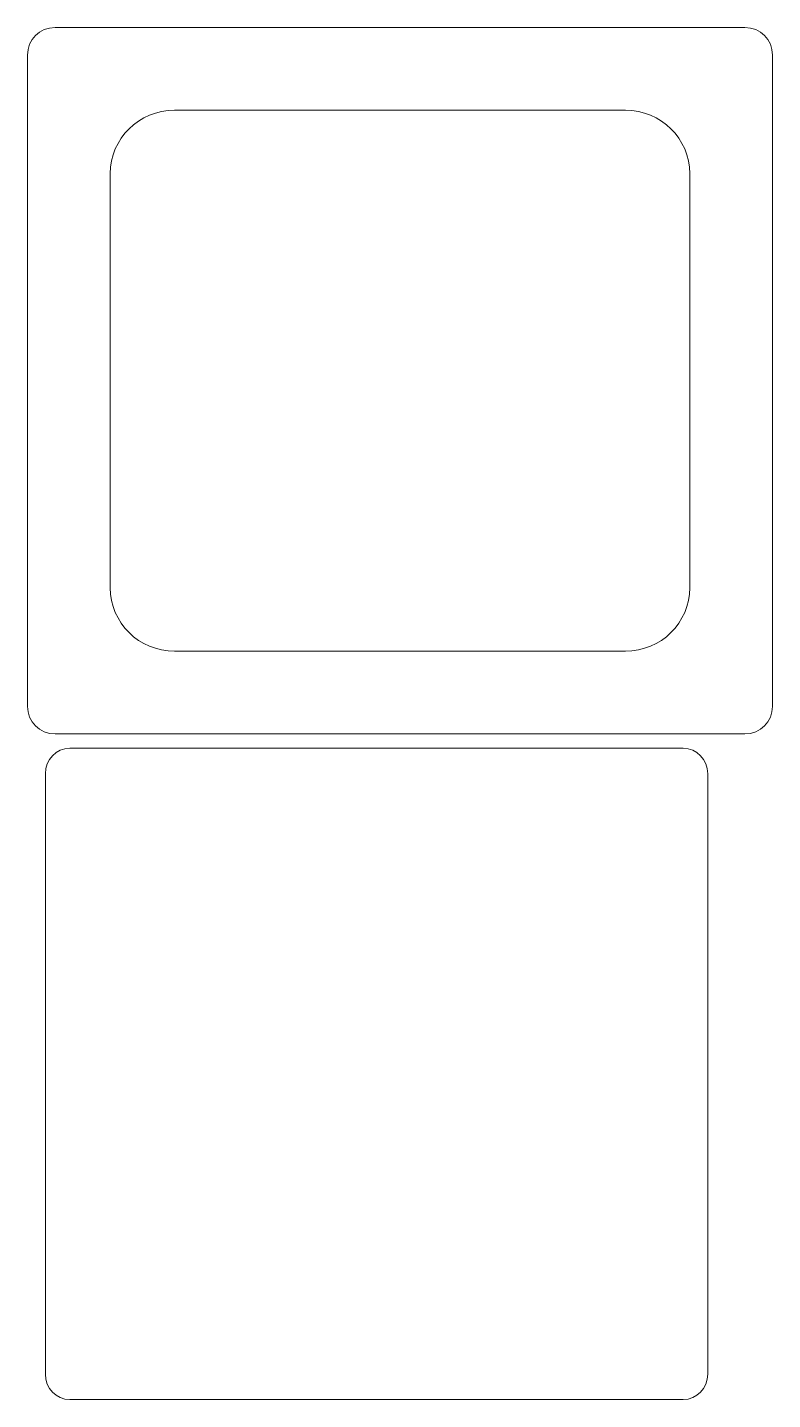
# Model space of a CAD drawing. Header units: millimetres. Extents: x -101 to 34, y -56 to 193.
import ezdxf

# ---------------------------------------------------------------- set-up
doc = ezdxf.new("R2010")
doc.units = ezdxf.units.MM
doc.header["$MEASUREMENT"] = 0
doc.layers.add('Layer 1', color=7, linetype='Continuous')

msp = doc.modelspace()

# ---------------------------------------------------------------- linework, layer by layer
at = {"layer": 'Layer 1', "color": 1, "lineweight": 9}
for points in [[(33.6758, 69.9732), (33.6758, 67.212), (31.4374, 64.9733), (28.6762, 64.9733), (28.6762, 64.9733), (28.6762, 64.9733), (-96.3242, 64.9733), (-96.3242, 64.9733), (-96.3242, 64.9733), (-99.0851, 64.9733), (-101.3238, 67.212), (-101.3238, 69.9732), (-101.3238, 69.9732), (-101.3238, 69.9732), (-101.3238, 187.9731), (-101.3238, 187.9731), (-101.3238, 187.9731), (-101.3238, 190.7343), (-99.0851, 192.973), (-96.3242, 192.973), (-96.3242, 192.973), (-96.3242, 192.973), (28.6762, 192.973), (28.6762, 192.973), (28.6762, 192.973), (31.4374, 192.973), (33.6758, 190.7343), (33.6758, 187.9731), (33.6758, 187.9731), (33.6758, 187.9731), (33.6758, 69.9732), (33.6758, 69.9732)], [(18.6762, 91.4578), (18.6762, 85.1152), (13.453, 79.9732), (7.0098, 79.9732), (7.0098, 79.9732), (7.0098, 79.9732), (-74.6572, 79.9732), (-74.6572, 79.9732), (-74.6572, 79.9732), (-81.1003, 79.9732), (-86.3239, 85.1152), (-86.3239, 91.4578), (-86.3239, 91.4578), (-86.3239, 91.4578), (-86.3239, 166.4887), (-86.3239, 166.4887), (-86.3239, 166.4887), (-86.3239, 172.8313), (-81.1003, 177.9731), (-74.6572, 177.9731), (-74.6572, 177.9731), (-74.6572, 177.9731), (7.0098, 177.9731), (7.0098, 177.9731), (7.0098, 177.9731), (13.453, 177.9731), (18.6762, 172.8313), (18.6762, 166.4887), (18.6762, 166.4887), (18.6762, 166.4887), (18.6762, 91.4578), (18.6762, 91.4578)], [(21.9201, -51.0008), (21.9201, -53.5461), (19.9301, -55.6095), (17.4758, -55.6095), (17.4758, -55.6095), (17.4758, -55.6095), (-93.6358, -55.6095), (-93.6358, -55.6095), (-93.6358, -55.6095), (-96.0901, -55.6095), (-98.0797, -53.5461), (-98.0797, -51.0008), (-98.0797, -51.0008), (-98.0797, -51.0008), (-98.0797, 57.781), (-98.0797, 57.781), (-98.0797, 57.781), (-98.0797, 60.3267), (-96.0901, 62.3901), (-93.6358, 62.3901), (-93.6358, 62.3901), (-93.6358, 62.3901), (17.4758, 62.3901), (17.4758, 62.3901), (17.4758, 62.3901), (19.9301, 62.3901), (21.9201, 60.3267), (21.9201, 57.781), (21.9201, 57.781), (21.9201, 57.781), (21.9201, -51.0008), (21.9201, -51.0008)]]:
    msp.add_open_spline(points, degree=3, knots=[0, 0, 0, 0, 0.11111111, 0.11111111, 0.11111111, 0.11111112, 0.22222222, 0.22222222, 0.22222222, 0.22222223, 0.33333333, 0.33333333, 0.33333333, 0.33333334, 0.44444444, 0.44444444, 0.44444444, 0.44444445, 0.55555556, 0.55555556, 0.55555556, 0.55555557, 0.66666667, 0.66666667, 0.66666667, 0.66666668, 0.77777778, 0.77777778, 0.77777778, 0.77777779, 1, 1, 1, 1], dxfattribs=at)

doc.saveas('drawing.dxf')
